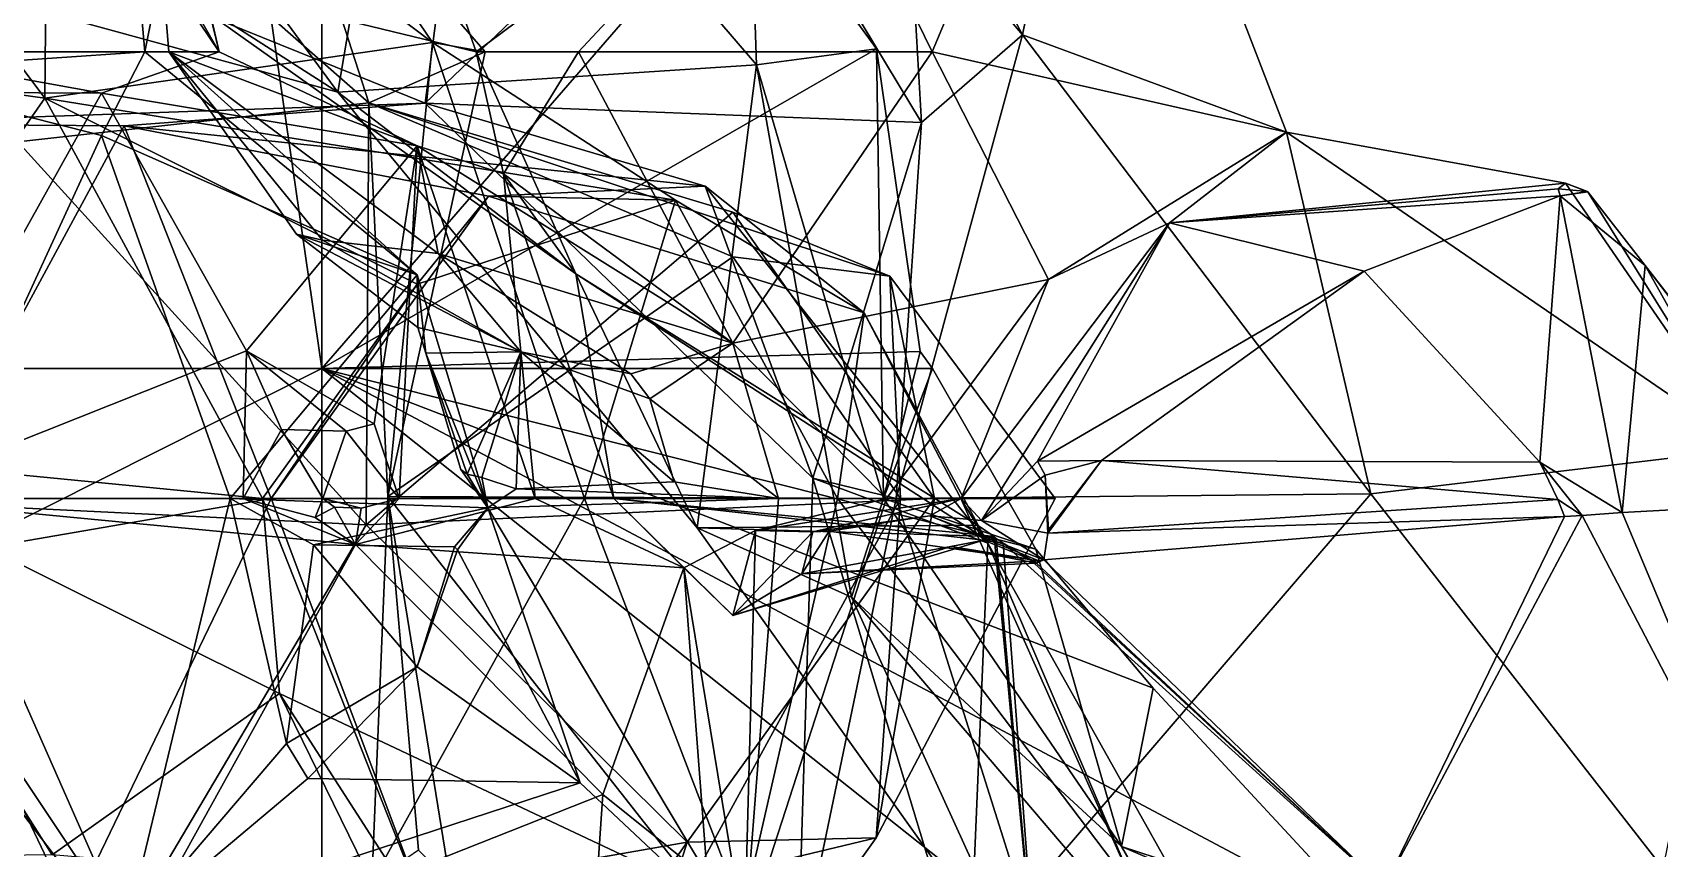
# Model space of a CAD drawing. Extents: x 290083 to 295691, y 4553739 to 4561622.
# Drawn here: x 293508.5 to 293573.4, y 4558536.6 to 4558569.1 of the extents above; entities that cross this region are included whole.
import ezdxf

# ---------------------------------------------------------------- set-up
doc = ezdxf.new("R2010")
doc.units = 0
doc.layers.add('Au_ppm_Pref_-_0_3', color=7, linetype='CONTINUOUS')

msp = doc.modelspace()

# ---------------------------------------------------------------- linework, layer by layer
at = {"layer": 'Au_ppm_Pref_-_0_3'}
for points in [[(293501.237, 4558567.576, 1899.998), (293511.354, 4558586.255, 1900.553), (293512.936, 4558568.379, 1905.708)], [(293501.237, 4558567.576, 1899.998), (293508.927, 4558572.476, 1893.681), (293511.354, 4558586.255, 1900.553)], [(293513.616, 4558571.785, 1906.523), (293512.936, 4558568.379, 1905.708), (293511.354, 4558586.255, 1900.553)], [(293515.911, 4558568.379, 1908.74), (293513.616, 4558571.785, 1906.523), (293511.562, 4558586.197, 1912.296)], [(293515.911, 4558568.379, 1908.74), (293511.562, 4558586.197, 1912.296), (293512.064, 4558584.986, 1912.463)], [(293515.911, 4558568.379, 1908.74), (293512.064, 4558584.986, 1912.463), (293508.133, 4558581.849, 1912.463)], [(293520, 4558584.946, 1931.185), (293520, 4558555.745, 1935.267), (293515.875, 4558584.189, 1930.707)], [(293537.092, 4558575.433, 1931.889), (293520, 4558555.745, 1935.267), (293520, 4558584.946, 1931.185)], [(293489.108, 4558568.116, 1929.159), (293515.875, 4558584.189, 1930.707), (293485.498, 4558555.745, 1930.377)], [(293515.875, 4558584.189, 1930.707), (293520, 4558555.745, 1935.267), (293485.498, 4558555.745, 1930.377)], [(293489.108, 4558568.116, 1929.159), (293493.478, 4558574.38, 1928.903), (293515.875, 4558584.189, 1930.707)], [(293551.095, 4558584.386, 1905.931), (293535.153, 4558584.168, 1900.897), (293547.965, 4558569.06, 1900.99)], [(293535.153, 4558584.168, 1900.897), (293543.22, 4558578.016, 1894.645), (293547.965, 4558569.06, 1900.99)], [(293539.507, 4558578.305, 1913.632), (293551.095, 4558584.386, 1905.931), (293544.358, 4558568.379, 1910.272)], [(293558.505, 4558565.177, 1906.957), (293544.358, 4558568.379, 1910.272), (293551.095, 4558584.386, 1905.931)], [(293558.505, 4558565.177, 1906.957), (293551.095, 4558584.386, 1905.931), (293547.965, 4558569.06, 1900.99)], [(293523.55, 4558583.926, 1930.82), (293511.208, 4558579.632, 1926.529), (293520.636, 4558566.768, 1924.637)], [(293520.636, 4558566.768, 1924.637), (293537.35, 4558567.853, 1929.175), (293523.55, 4558583.926, 1930.82)], [(293537.35, 4558567.853, 1929.175), (293537.092, 4558575.433, 1931.889), (293523.55, 4558583.926, 1930.82)], [(293515.911, 4558568.379, 1908.74), (293508.133, 4558581.849, 1912.463), (293502.072, 4558568.379, 1910.83)], [(293524.123, 4558566.324, 1889.385), (293526.036, 4558581.185, 1895.265), (293508.927, 4558572.476, 1893.681)], [(293524.123, 4558566.324, 1889.385), (293536.406, 4558578.048, 1891.422), (293526.036, 4558581.185, 1895.265)], [(293489.467, 4558569.232, 1872.233), (293498.609, 4558580.314, 1868.926), (293508.947, 4558566.524, 1870.364)], [(293498.609, 4558580.314, 1868.926), (293509.08, 4558580.335, 1863.997), (293508.947, 4558566.524, 1870.364)], [(293508.947, 4558566.524, 1870.364), (293509.08, 4558580.335, 1863.997), (293524.42, 4558568.751, 1865.105)], [(293518.083, 4558578.103, 1859.009), (293524.42, 4558568.751, 1865.105), (293509.08, 4558580.335, 1863.997)], [(293520.636, 4558566.768, 1924.637), (293511.208, 4558579.632, 1926.529), (293496.296, 4558573.425, 1923.857)], [(293523.807, 4558575.064, 1914.691), (293539.507, 4558578.305, 1913.632), (293526.162, 4558568.379, 1913.573)], [(293530.247, 4558568.379, 1912.463), (293526.162, 4558568.379, 1913.573), (293539.507, 4558578.305, 1913.632)], [(293530.247, 4558568.379, 1912.463), (293539.507, 4558578.305, 1913.632), (293544.358, 4558568.379, 1910.272)], [(293521.883, 4558566.349, 1853.489), (293508.389, 4558578.172, 1854.416), (293507.873, 4558564.788, 1848.076)], [(293518.083, 4558578.103, 1859.009), (293508.389, 4558578.172, 1854.416), (293521.883, 4558566.349, 1853.489)], [(293526.525, 4558568.379, 1859.009), (293524.42, 4558568.751, 1865.105), (293518.083, 4558578.103, 1859.009)], [(293526.525, 4558568.379, 1859.009), (293518.083, 4558578.103, 1859.009), (293521.883, 4558566.349, 1853.489)], [(293524.123, 4558566.324, 1889.385), (293543.934, 4558565.555, 1893.918), (293536.406, 4558578.048, 1891.422)], [(293543.934, 4558565.555, 1893.918), (293543.22, 4558578.016, 1894.645), (293536.406, 4558578.048, 1891.422)], [(293547.965, 4558569.06, 1900.99), (293543.22, 4558578.016, 1894.645), (293543.934, 4558565.555, 1893.918)], [(293523.807, 4558575.064, 1914.691), (293526.162, 4558568.379, 1913.573), (293513.247, 4558571.518, 1919.332)], [(293542.142, 4558568.497, 1932.674), (293520, 4558555.745, 1935.267), (293537.092, 4558575.433, 1931.889)], [(293537.092, 4558575.433, 1931.889), (293537.35, 4558567.853, 1929.175), (293542.142, 4558568.497, 1932.674)], [(293491.606, 4558567.772, 1919.097), (293513.247, 4558571.518, 1919.332), (293496.296, 4558573.425, 1923.857)], [(293520.636, 4558566.768, 1924.637), (293496.296, 4558573.425, 1923.857), (293513.247, 4558571.518, 1919.332)], [(293501.237, 4558567.576, 1899.998), (293497.824, 4558551.344, 1894.699), (293508.927, 4558572.476, 1893.681)], [(293508.927, 4558572.476, 1893.681), (293497.824, 4558551.344, 1894.699), (293500.637, 4558565.511, 1888.705)], [(293524.123, 4558566.324, 1889.385), (293508.927, 4558572.476, 1893.681), (293500.637, 4558565.511, 1888.705)], [(293513.898, 4558568.379, 1906.523), (293512.936, 4558568.379, 1905.708), (293513.616, 4558571.785, 1906.523)], [(293515.911, 4558568.379, 1908.74), (293513.898, 4558568.379, 1906.523), (293513.616, 4558571.785, 1906.523)], [(293498.609, 4558570.027, 1913.012), (293513.247, 4558571.518, 1919.332), (293491.606, 4558567.772, 1919.097)], [(293526.162, 4558568.379, 1913.573), (293530.145, 4558559.524, 1918.402), (293513.247, 4558571.518, 1919.332)], [(293530.145, 4558559.524, 1918.402), (293520.636, 4558566.768, 1924.637), (293513.247, 4558571.518, 1919.332)], [(293508.947, 4558566.524, 1870.364), (293499.058, 4558552.362, 1870.04), (293489.467, 4558569.232, 1872.233)], [(293534.123, 4558562.454, 1871.786), (293508.947, 4558566.524, 1870.364), (293524.42, 4558568.751, 1865.105)], [(293530.481, 4558550.561, 1866.159), (293524.42, 4558568.751, 1865.105), (293522.64, 4558550.641, 1858.583)], [(293522.64, 4558550.641, 1858.583), (293524.42, 4558568.751, 1865.105), (293526.525, 4558568.379, 1859.009)], [(293530.481, 4558550.561, 1866.159), (293534.123, 4558562.454, 1871.786), (293524.42, 4558568.751, 1865.105)], [(293547.965, 4558569.06, 1900.99), (293543.934, 4558565.555, 1893.918), (293542.919, 4558550.561, 1895.073)], [(293547.965, 4558569.06, 1900.99), (293542.919, 4558550.561, 1895.073), (293561.869, 4558550.742, 1900.496)], [(293558.505, 4558565.177, 1906.957), (293547.965, 4558569.06, 1900.99), (293561.869, 4558550.742, 1900.496)], [(293498.609, 4558566.789, 1911.933), (293511.208, 4558566.729, 1907.073), (293502.072, 4558568.379, 1910.83)], [(293512.936, 4558568.379, 1905.708), (293511.208, 4558565.042, 1905.411), (293501.237, 4558567.576, 1899.998)], [(293515.911, 4558568.379, 1908.74), (293502.072, 4558568.379, 1910.83), (293511.208, 4558566.729, 1907.073)], [(293523.807, 4558564.628, 1911.212), (293515.911, 4558568.379, 1908.74), (293511.208, 4558566.729, 1907.073)], [(293511.208, 4558565.042, 1905.411), (293512.936, 4558568.379, 1905.708), (293523.807, 4558559.475, 1903.552)], [(293513.898, 4558568.379, 1906.523), (293523.807, 4558559.475, 1903.552), (293512.936, 4558568.379, 1905.708)], [(293513.898, 4558568.379, 1906.523), (293518.987, 4558561.101, 1905.942), (293523.807, 4558559.475, 1903.552)], [(293513.898, 4558568.379, 1906.523), (293520.031, 4558560.862, 1906.523), (293518.987, 4558561.101, 1905.942)], [(293513.898, 4558568.379, 1906.523), (293524.644, 4558560.332, 1909.386), (293520.031, 4558560.862, 1906.523)], [(293523.807, 4558564.628, 1911.212), (293524.644, 4558560.332, 1909.386), (293513.898, 4558568.379, 1906.523)], [(293523.807, 4558564.628, 1911.212), (293513.898, 4558568.379, 1906.523), (293515.911, 4558568.379, 1908.74)], [(293543.884, 4558556.424, 1934.297), (293520, 4558555.745, 1935.267), (293542.142, 4558568.497, 1932.674)], [(293522.64, 4558550.641, 1858.583), (293526.525, 4558568.379, 1859.009), (293521.883, 4558566.349, 1853.489)], [(293527.25, 4558563.51, 1912.463), (293530.145, 4558559.524, 1918.402), (293526.162, 4558568.379, 1913.573)], [(293530.247, 4558568.379, 1912.463), (293527.25, 4558563.51, 1912.463), (293526.162, 4558568.379, 1913.573)], [(293530.247, 4558568.379, 1912.463), (293536.406, 4558556.76, 1910.396), (293527.25, 4558563.51, 1912.463)], [(293530.247, 4558568.379, 1912.463), (293544.358, 4558568.379, 1910.272), (293536.406, 4558556.76, 1910.396)], [(293549.005, 4558559.3, 1909.436), (293536.406, 4558556.76, 1910.396), (293544.358, 4558568.379, 1910.272)], [(293542.142, 4558568.497, 1932.674), (293537.35, 4558567.853, 1929.175), (293542.415, 4558550.561, 1933.387)], [(293542.142, 4558568.497, 1932.674), (293542.415, 4558550.561, 1933.387), (293543.884, 4558556.424, 1934.297)], [(293558.505, 4558565.177, 1906.957), (293549.005, 4558559.3, 1909.436), (293544.358, 4558568.379, 1910.272)], [(293501.237, 4558567.576, 1899.998), (293511.208, 4558565.042, 1905.411), (293504.548, 4558550.561, 1903.724)], [(293534.978, 4558549.388, 1924.435), (293537.35, 4558567.853, 1929.175), (293520.636, 4558566.768, 1924.637)], [(293541.139, 4558546.617, 1930.281), (293537.35, 4558567.853, 1929.175), (293534.978, 4558549.388, 1924.435)], [(293537.35, 4558567.853, 1929.175), (293541.139, 4558546.617, 1930.281), (293542.415, 4558550.561, 1933.387)], [(293498.609, 4558566.789, 1911.933), (293502.175, 4558550.561, 1908.205), (293511.208, 4558566.729, 1907.073)], [(293511.208, 4558566.729, 1907.073), (293502.175, 4558550.561, 1908.205), (293516.997, 4558556.444, 1907.772)], [(293523.807, 4558564.628, 1911.212), (293511.208, 4558566.729, 1907.073), (293516.997, 4558556.444, 1907.772)], [(293530.145, 4558559.524, 1918.402), (293534.978, 4558549.388, 1924.435), (293520.636, 4558566.768, 1924.637)], [(293517.639, 4558550.561, 1873.795), (293499.058, 4558552.362, 1870.04), (293508.947, 4558566.524, 1870.364)], [(293524.123, 4558566.324, 1889.385), (293500.637, 4558565.511, 1888.705), (293512.119, 4558565.428, 1883.32)], [(293521.883, 4558566.349, 1853.489), (293507.873, 4558564.788, 1848.076), (293521.769, 4558549.511, 1848.271)], [(293517.639, 4558550.561, 1873.795), (293508.947, 4558566.524, 1870.364), (293523.807, 4558559.111, 1873.737)], [(293523.807, 4558559.111, 1873.737), (293508.947, 4558566.524, 1870.364), (293534.123, 4558562.454, 1871.786)], [(293524.123, 4558566.324, 1889.385), (293512.119, 4558565.428, 1883.32), (293535.294, 4558563.024, 1881.505)], [(293521.883, 4558566.349, 1853.489), (293521.769, 4558549.511, 1848.271), (293536.406, 4558561.976, 1849.264)], [(293536.406, 4558560.198, 1856.282), (293522.64, 4558550.641, 1858.583), (293521.883, 4558566.349, 1853.489)], [(293536.406, 4558560.198, 1856.282), (293521.883, 4558566.349, 1853.489), (293542.672, 4558559.422, 1853.069)], [(293521.883, 4558566.349, 1853.489), (293536.406, 4558561.976, 1849.264), (293542.672, 4558559.422, 1853.069)], [(293524.123, 4558566.324, 1889.385), (293539.592, 4558551.376, 1888.644), (293543.934, 4558565.555, 1893.918)], [(293524.123, 4558566.324, 1889.385), (293535.294, 4558563.024, 1881.505), (293539.592, 4558551.376, 1888.644)], [(293500.637, 4558565.511, 1888.705), (293502.623, 4558547.917, 1883.161), (293512.119, 4558565.428, 1883.32)], [(293517.974, 4558550.561, 1877.385), (293512.119, 4558565.428, 1883.32), (293502.623, 4558547.917, 1883.161)], [(293517.974, 4558550.561, 1877.385), (293526.659, 4558562.619, 1877.402), (293512.119, 4558565.428, 1883.32)], [(293512.119, 4558565.428, 1883.32), (293526.659, 4558562.619, 1877.402), (293535.294, 4558563.024, 1881.505)], [(293543.934, 4558565.555, 1893.918), (293539.592, 4558551.376, 1888.644), (293542.919, 4558550.561, 1895.073)], [(293507.873, 4558564.788, 1848.076), (293498.405, 4558550.652, 1844.833), (293521.769, 4558549.511, 1848.271)], [(293516.349, 4558550.561, 1903.008), (293504.548, 4558550.561, 1903.724), (293511.208, 4558565.042, 1905.411)], [(293511.208, 4558565.042, 1905.411), (293523.807, 4558559.475, 1903.552), (293516.349, 4558550.561, 1903.008)], [(293558.505, 4558565.177, 1906.957), (293553.831, 4558561.555, 1912.463), (293549.005, 4558559.3, 1909.436)], [(293553.831, 4558561.555, 1912.463), (293558.505, 4558565.177, 1906.957), (293569.635, 4558563.141, 1912.108)], [(293558.505, 4558565.177, 1906.957), (293576.927, 4558552.544, 1906.377), (293569.635, 4558563.141, 1912.108)], [(293558.505, 4558565.177, 1906.957), (293561.869, 4558550.742, 1900.496), (293576.927, 4558552.544, 1906.377)], [(293523.807, 4558564.628, 1911.212), (293516.997, 4558556.444, 1907.772), (293522.09, 4558553.542, 1909.181)], [(293523.088, 4558550.561, 1909.445), (293523.807, 4558564.628, 1911.212), (293522.09, 4558553.542, 1909.181)], [(293528.521, 4558550.561, 1912.463), (293523.807, 4558564.628, 1911.212), (293523.088, 4558550.561, 1909.445)], [(293524.644, 4558560.332, 1909.386), (293523.807, 4558564.628, 1911.212), (293536.406, 4558556.76, 1910.396)], [(293523.807, 4558564.628, 1911.212), (293528.521, 4558550.561, 1912.463), (293527.25, 4558563.51, 1912.463)], [(293523.807, 4558564.628, 1911.212), (293527.25, 4558563.51, 1912.463), (293536.406, 4558556.76, 1910.396)], [(293527.25, 4558563.51, 1912.463), (293528.521, 4558550.561, 1912.463), (293531.662, 4558550.561, 1914.699)], [(293527.25, 4558563.51, 1912.463), (293531.662, 4558550.561, 1914.699), (293530.145, 4558559.524, 1918.402)], [(293535.294, 4558563.024, 1881.505), (293526.659, 4558562.619, 1877.402), (293541.645, 4558557.97, 1876.827)], [(293546.585, 4558548.778, 1882.424), (293539.592, 4558551.376, 1888.644), (293535.294, 4558563.024, 1881.505)], [(293535.294, 4558563.024, 1881.505), (293541.645, 4558557.97, 1876.827), (293546.585, 4558548.778, 1882.424)], [(293569.635, 4558563.141, 1912.108), (293569.34, 4558562.908, 1912.463), (293553.831, 4558561.555, 1912.463)], [(293569.34, 4558562.908, 1912.463), (293569.426, 4558562.628, 1912.798), (293553.831, 4558561.555, 1912.463)], [(293569.635, 4558563.141, 1912.108), (293570.514, 4558562.807, 1912.345), (293569.34, 4558562.908, 1912.463)], [(293570.514, 4558562.807, 1912.345), (293569.426, 4558562.628, 1912.798), (293569.34, 4558562.908, 1912.463)], [(293570.53, 4558562.795, 1912.343), (293569.426, 4558562.628, 1912.798), (293570.514, 4558562.807, 1912.345)], [(293570.53, 4558562.795, 1912.343), (293572.815, 4558559.856, 1912.376), (293569.426, 4558562.628, 1912.798)], [(293570.53, 4558562.795, 1912.343), (293570.514, 4558562.807, 1912.345), (293569.635, 4558563.141, 1912.108)], [(293570.53, 4558562.795, 1912.343), (293569.635, 4558563.141, 1912.108), (293576.927, 4558552.544, 1906.377)], [(293576.927, 4558552.544, 1906.377), (293572.815, 4558559.856, 1912.376), (293570.53, 4558562.795, 1912.343)], [(293517.974, 4558550.561, 1877.385), (293523.807, 4558559.111, 1873.737), (293526.659, 4558562.619, 1877.402)], [(293526.659, 4558562.619, 1877.402), (293523.807, 4558559.111, 1873.737), (293534.123, 4558562.454, 1871.786)], [(293526.659, 4558562.619, 1877.402), (293534.123, 4558562.454, 1871.786), (293541.645, 4558557.97, 1876.827)], [(293530.481, 4558550.561, 1866.159), (293540.585, 4558550.561, 1872.079), (293534.123, 4558562.454, 1871.786)], [(293541.645, 4558557.97, 1876.827), (293534.123, 4558562.454, 1871.786), (293540.585, 4558550.561, 1872.079)], [(293561.605, 4558559.634, 1915.487), (293553.831, 4558561.555, 1912.463), (293569.426, 4558562.628, 1912.798)], [(293561.605, 4558559.634, 1915.487), (293569.426, 4558562.628, 1912.798), (293568.618, 4558552.005, 1916.25)], [(293568.618, 4558552.005, 1916.25), (293569.426, 4558562.628, 1912.798), (293571.902, 4558550.001, 1915.639)], [(293571.902, 4558550.001, 1915.639), (293569.426, 4558562.628, 1912.798), (293572.815, 4558559.856, 1912.376)], [(293536.406, 4558561.976, 1849.264), (293521.769, 4558549.511, 1848.271), (293544.455, 4558550.561, 1849.275)], [(293542.672, 4558559.422, 1853.069), (293536.406, 4558561.976, 1849.264), (293544.455, 4558550.561, 1849.275)], [(293553.831, 4558561.555, 1912.463), (293546.323, 4558549.678, 1915.525), (293545.52, 4558550.561, 1912.463)], [(293545.52, 4558550.561, 1912.463), (293549.005, 4558559.3, 1909.436), (293553.831, 4558561.555, 1912.463)], [(293553.831, 4558561.555, 1912.463), (293548.568, 4558552.044, 1916.477), (293546.323, 4558549.678, 1915.525)], [(293553.831, 4558561.555, 1912.463), (293561.605, 4558559.634, 1915.487), (293548.568, 4558552.044, 1916.477)], [(293523.807, 4558559.475, 1903.552), (293518.987, 4558561.101, 1905.942), (293523.838, 4558557.375, 1904.267)], [(293518.987, 4558561.101, 1905.942), (293527.946, 4558556.415, 1906.523), (293523.838, 4558557.375, 1904.267)], [(293520.031, 4558560.862, 1906.523), (293527.946, 4558556.415, 1906.523), (293518.987, 4558561.101, 1905.942)], [(293520.031, 4558560.862, 1906.523), (293524.644, 4558560.332, 1909.386), (293527.946, 4558556.415, 1906.523)], [(293536.406, 4558560.198, 1856.282), (293543.096, 4558550.561, 1856.223), (293522.64, 4558550.641, 1858.583)], [(293524.644, 4558560.332, 1909.386), (293536.406, 4558556.76, 1910.396), (293532.335, 4558555.529, 1908.887)], [(293527.946, 4558556.415, 1906.523), (293524.644, 4558560.332, 1909.386), (293532.335, 4558555.529, 1908.887)], [(293536.406, 4558560.198, 1856.282), (293542.672, 4558559.422, 1853.069), (293543.096, 4558550.561, 1856.223)], [(293516.349, 4558550.561, 1903.008), (293523.807, 4558559.475, 1903.552), (293526.622, 4558550.183, 1905.07)], [(293523.838, 4558557.375, 1904.267), (293524.157, 4558556.353, 1904.427), (293523.807, 4558559.475, 1903.552)], [(293526.622, 4558550.183, 1905.07), (293523.807, 4558559.475, 1903.552), (293524.157, 4558556.353, 1904.427)], [(293546.175, 4558549.495, 1917.774), (293530.145, 4558559.524, 1918.402), (293546.241, 4558549.105, 1917.613)], [(293546.241, 4558549.105, 1917.613), (293530.145, 4558559.524, 1918.402), (293531.662, 4558550.561, 1914.699)], [(293534.978, 4558549.388, 1924.435), (293530.145, 4558559.524, 1918.402), (293546.175, 4558549.495, 1917.774)], [(293548.568, 4558552.044, 1916.477), (293561.605, 4558559.634, 1915.487), (293551.114, 4558552.073, 1917.099)], [(293551.114, 4558552.073, 1917.099), (293561.605, 4558559.634, 1915.487), (293568.618, 4558552.005, 1916.25)], [(293572.815, 4558559.856, 1912.376), (293580.028, 4558550.444, 1912.468), (293571.902, 4558550.001, 1915.639)], [(293580.023, 4558550.571, 1912.432), (293572.815, 4558559.856, 1912.376), (293576.927, 4558552.544, 1906.377)], [(293572.815, 4558559.856, 1912.376), (293580.023, 4558550.571, 1912.432), (293580.028, 4558550.444, 1912.468)], [(293517.974, 4558550.561, 1877.385), (293517.639, 4558550.561, 1873.795), (293523.807, 4558559.111, 1873.737)], [(293549.005, 4558559.3, 1909.436), (293542.539, 4558550.561, 1909.571), (293536.406, 4558556.76, 1910.396)], [(293545.52, 4558550.561, 1912.463), (293542.539, 4558550.561, 1909.571), (293549.005, 4558559.3, 1909.436)], [(293542.672, 4558559.422, 1853.069), (293549.269, 4558550.561, 1853.069), (293543.096, 4558550.561, 1856.223)], [(293549.269, 4558550.561, 1853.069), (293542.672, 4558559.422, 1853.069), (293544.455, 4558550.561, 1849.275)], [(293545.507, 4558550.561, 1876.827), (293541.645, 4558557.97, 1876.827), (293540.585, 4558550.561, 1872.079)], [(293541.645, 4558557.97, 1876.827), (293545.507, 4558550.561, 1876.827), (293546.585, 4558548.778, 1882.424)], [(293524.157, 4558556.353, 1904.427), (293523.838, 4558557.375, 1904.267), (293527.946, 4558556.415, 1906.523)], [(293516.856, 4558550.561, 1908.179), (293516.997, 4558556.444, 1907.772), (293502.175, 4558550.561, 1908.205)], [(293516.856, 4558550.561, 1908.179), (293518.39, 4558553.307, 1907.986), (293516.997, 4558556.444, 1907.772)], [(293520.974, 4558553.239, 1908.751), (293522.09, 4558553.542, 1909.181), (293516.997, 4558556.444, 1907.772)], [(293516.997, 4558556.444, 1907.772), (293518.39, 4558553.307, 1907.986), (293520.974, 4558553.239, 1908.751)], [(293544.376, 4558555.745, 1934.374), (293520, 4558555.745, 1935.267), (293543.884, 4558556.424, 1934.297)], [(293525.798, 4558551.534, 1905.261), (293524.157, 4558556.353, 1904.427), (293527.946, 4558556.415, 1906.523)], [(293526.622, 4558550.183, 1905.07), (293524.157, 4558556.353, 1904.427), (293525.551, 4558551.714, 1905.193)], [(293525.551, 4558551.714, 1905.193), (293524.157, 4558556.353, 1904.427), (293525.798, 4558551.534, 1905.261)], [(293527.946, 4558556.415, 1906.523), (293526.386, 4558551.391, 1905.584), (293525.798, 4558551.534, 1905.261)], [(293526.386, 4558551.391, 1905.584), (293527.946, 4558556.415, 1906.523), (293527.764, 4558550.95, 1905.692)], [(293527.946, 4558556.415, 1906.523), (293534.063, 4558551.221, 1906.523), (293527.764, 4558550.95, 1905.692)], [(293533.091, 4558554.532, 1908.592), (293527.946, 4558556.415, 1906.523), (293532.335, 4558555.529, 1908.887)], [(293527.946, 4558556.415, 1906.523), (293533.091, 4558554.532, 1908.592), (293534.063, 4558551.221, 1906.523)], [(293532.335, 4558555.529, 1908.887), (293536.406, 4558556.76, 1910.396), (293533.091, 4558554.532, 1908.592)], [(293533.091, 4558554.532, 1908.592), (293536.406, 4558556.76, 1910.396), (293538.226, 4558550.561, 1906.523)], [(293536.406, 4558556.76, 1910.396), (293542.539, 4558550.561, 1909.571), (293538.226, 4558550.561, 1906.523)], [(293543.884, 4558556.424, 1934.297), (293542.415, 4558550.561, 1933.387), (293544.376, 4558555.745, 1934.374)], [(293520, 4558555.745, 1935.267), (293489.385, 4558540.36, 1929.945), (293485.498, 4558555.745, 1930.377)], [(293489.385, 4558540.36, 1929.945), (293520, 4558555.745, 1935.267), (293520, 4558516.06, 1932.731)], [(293553.175, 4558542.994, 1935.223), (293562.128, 4558533.335, 1935.782), (293520, 4558555.745, 1935.267)], [(293520, 4558555.745, 1935.267), (293548.498, 4558548.536, 1934.885), (293553.175, 4558542.994, 1935.223)], [(293520, 4558555.745, 1935.267), (293544.376, 4558555.745, 1934.374), (293548.498, 4558548.536, 1934.885)], [(293562.128, 4558533.335, 1935.782), (293570, 4558516.06, 1937.079), (293520, 4558555.745, 1935.267)], [(293570, 4558516.06, 1937.079), (293520, 4558516.06, 1932.731), (293520, 4558555.745, 1935.267)], [(293544.376, 4558555.745, 1934.374), (293542.415, 4558550.561, 1933.387), (293548.498, 4558548.536, 1934.885)], [(293534.063, 4558551.221, 1906.523), (293533.091, 4558554.532, 1908.592), (293538.226, 4558550.561, 1906.523)], [(293520.036, 4558550.561, 1908.301), (293518.39, 4558553.307, 1907.986), (293516.856, 4558550.561, 1908.179)], [(293518.39, 4558553.307, 1907.986), (293520.036, 4558550.561, 1908.301), (293520.974, 4558553.239, 1908.751)], [(293523.088, 4558550.561, 1909.445), (293520.974, 4558553.239, 1908.751), (293520.036, 4558550.561, 1908.301)], [(293522.09, 4558553.542, 1909.181), (293520.974, 4558553.239, 1908.751), (293523.088, 4558550.561, 1909.445)], [(293499.058, 4558552.362, 1870.04), (293509.244, 4558536.35, 1868.759), (293487.891, 4558536.074, 1868.89)], [(293517.639, 4558550.561, 1873.795), (293518.309, 4558542.786, 1870.887), (293499.058, 4558552.362, 1870.04)], [(293499.058, 4558552.362, 1870.04), (293518.309, 4558542.786, 1870.887), (293509.244, 4558536.35, 1868.759)], [(293573.534, 4558535.801, 1901.919), (293576.927, 4558552.544, 1906.377), (293561.869, 4558550.742, 1900.496)], [(293525.798, 4558551.534, 1905.261), (293526.622, 4558550.183, 1905.07), (293525.551, 4558551.714, 1905.193)], [(293548.568, 4558552.044, 1916.477), (293548.876, 4558551.486, 1916.867), (293546.323, 4558549.678, 1915.525)], [(293548.876, 4558551.486, 1916.867), (293548.568, 4558552.044, 1916.477), (293551.114, 4558552.073, 1917.099)], [(293548.876, 4558551.486, 1916.867), (293551.114, 4558552.073, 1917.099), (293549.008, 4558549.314, 1917.602)], [(293549.008, 4558549.314, 1917.602), (293551.114, 4558552.073, 1917.099), (293548.982, 4558549.176, 1917.623)], [(293548.982, 4558549.176, 1917.623), (293551.114, 4558552.073, 1917.099), (293569.327, 4558550.52, 1916.431)], [(293551.114, 4558552.073, 1917.099), (293568.618, 4558552.005, 1916.25), (293569.327, 4558550.52, 1916.431)], [(293569.327, 4558550.52, 1916.431), (293568.618, 4558552.005, 1916.25), (293570.303, 4558549.876, 1916.264)], [(293570.303, 4558549.876, 1916.264), (293568.618, 4558552.005, 1916.25), (293571.902, 4558550.001, 1915.639)], [(293526.386, 4558551.391, 1905.584), (293526.622, 4558550.183, 1905.07), (293525.798, 4558551.534, 1905.261)], [(293526.386, 4558551.391, 1905.584), (293527.764, 4558550.95, 1905.692), (293526.622, 4558550.183, 1905.07)], [(293527.764, 4558550.95, 1905.692), (293534.063, 4558551.221, 1906.523), (293538.226, 4558550.561, 1906.523)], [(293538.99, 4558531.648, 1894.839), (293542.919, 4558550.561, 1895.073), (293539.592, 4558551.376, 1888.644)], [(293538.99, 4558531.648, 1894.839), (293539.592, 4558551.376, 1888.644), (293545.828, 4558530.829, 1887.995)], [(293545.828, 4558530.829, 1887.995), (293539.592, 4558551.376, 1888.644), (293546.585, 4558548.778, 1882.424)], [(293548.982, 4558549.176, 1917.623), (293546.323, 4558549.678, 1915.525), (293548.876, 4558551.486, 1916.867)], [(293549.008, 4558549.314, 1917.602), (293548.982, 4558549.176, 1917.623), (293548.876, 4558551.486, 1916.867)], [(293498.405, 4558550.652, 1844.833), (293492.001, 4558532.743, 1844.305), (293511.944, 4558532.886, 1846.91)], [(293521.769, 4558549.511, 1848.271), (293498.405, 4558550.652, 1844.833), (293511.944, 4558532.886, 1846.91)], [(293500.04, 4558531.383, 1912.993), (293511.518, 4558530.953, 1907.918), (293502.175, 4558550.561, 1908.205)], [(293521.343, 4558548.723, 1908.297), (293516.856, 4558550.561, 1908.179), (293502.175, 4558550.561, 1908.205)], [(293502.175, 4558550.561, 1908.205), (293511.518, 4558530.953, 1907.918), (293521.343, 4558548.723, 1908.297)], [(293508.523, 4558530.949, 1882.5), (293517.974, 4558550.561, 1877.385), (293502.623, 4558547.917, 1883.161)], [(293503.598, 4558546.127, 1900.584), (293504.548, 4558550.561, 1903.724), (293512.173, 4558533.291, 1905.032)], [(293512.173, 4558533.291, 1905.032), (293504.548, 4558550.561, 1903.724), (293516.349, 4558550.561, 1903.008)], [(293517.974, 4558550.561, 1877.385), (293508.523, 4558530.949, 1882.5), (293524.513, 4558533.155, 1876.849)], [(293518.589, 4558540.792, 1905.049), (293512.173, 4558533.291, 1905.032), (293516.349, 4558550.561, 1903.008)], [(293519.665, 4558548.717, 1903.956), (293518.589, 4558540.792, 1905.049), (293516.349, 4558550.561, 1903.008)], [(293526.622, 4558550.183, 1905.07), (293519.665, 4558548.717, 1903.956), (293516.349, 4558550.561, 1903.008)], [(293521.343, 4558548.723, 1908.297), (293519.732, 4558549.806, 1908.226), (293516.856, 4558550.561, 1908.179)], [(293520.036, 4558550.561, 1908.301), (293516.856, 4558550.561, 1908.179), (293519.732, 4558549.806, 1908.226)], [(293517.639, 4558550.561, 1873.795), (293524.513, 4558533.155, 1876.849), (293518.309, 4558542.786, 1870.887)], [(293517.639, 4558550.561, 1873.795), (293517.974, 4558550.561, 1877.385), (293524.513, 4558533.155, 1876.849)], [(293520.505, 4558550.211, 1908.196), (293520.036, 4558550.561, 1908.301), (293519.732, 4558549.806, 1908.226)], [(293520.036, 4558550.561, 1908.301), (293520.505, 4558550.211, 1908.196), (293521.567, 4558550.172, 1908.563)], [(293520.036, 4558550.561, 1908.301), (293521.567, 4558550.172, 1908.563), (293523.088, 4558550.561, 1909.445)], [(293521.343, 4558548.723, 1908.297), (293523.088, 4558550.561, 1909.445), (293521.567, 4558550.172, 1908.563)], [(293528.521, 4558550.561, 1912.463), (293523.088, 4558550.561, 1909.445), (293521.343, 4558548.723, 1908.297)], [(293534.445, 4558547.788, 1912.463), (293528.521, 4558550.561, 1912.463), (293521.343, 4558548.723, 1908.297)], [(293544.455, 4558550.561, 1849.275), (293521.769, 4558549.511, 1848.271), (293534.583, 4558536.853, 1849.359)], [(293522.001, 4558535.252, 1865.397), (293522.64, 4558550.641, 1858.583), (293523.858, 4558536.525, 1863.738)], [(293530.481, 4558550.561, 1866.159), (293522.64, 4558550.641, 1858.583), (293522.001, 4558535.252, 1865.397)], [(293530.481, 4558550.561, 1866.159), (293522.001, 4558535.252, 1865.397), (293536.81, 4558534.066, 1871.868)], [(293523.858, 4558536.525, 1863.738), (293522.64, 4558550.641, 1858.583), (293525.119, 4558535.253, 1863.503)], [(293525.119, 4558535.253, 1863.503), (293522.64, 4558550.641, 1858.583), (293534.739, 4558535.256, 1857.659)], [(293522.64, 4558550.641, 1858.583), (293543.096, 4558550.561, 1856.223), (293534.739, 4558535.256, 1857.659)], [(293526.622, 4558550.183, 1905.07), (293527.764, 4558550.95, 1905.692), (293538.226, 4558550.561, 1906.523)], [(293526.622, 4558550.183, 1905.07), (293538.226, 4558550.561, 1906.523), (293536.876, 4558533.055, 1906.489)], [(293534.445, 4558547.788, 1912.463), (293531.662, 4558550.561, 1914.699), (293528.521, 4558550.561, 1912.463)], [(293530.481, 4558550.561, 1866.159), (293536.81, 4558534.066, 1871.868), (293540.585, 4558550.561, 1872.079)], [(293546.423, 4558548.894, 1917.574), (293546.241, 4558549.105, 1917.613), (293531.662, 4558550.561, 1914.699)], [(293546.423, 4558548.894, 1917.574), (293531.662, 4558550.561, 1914.699), (293536.406, 4558545.887, 1914.02)], [(293534.445, 4558547.788, 1912.463), (293536.406, 4558545.887, 1914.02), (293531.662, 4558550.561, 1914.699)], [(293542.124, 4558537.026, 1853.069), (293544.455, 4558550.561, 1849.275), (293534.583, 4558536.853, 1849.359)], [(293534.739, 4558535.256, 1857.659), (293543.096, 4558550.561, 1856.223), (293542.124, 4558537.026, 1853.069)], [(293552.556, 4558534.76, 1876.219), (293540.585, 4558550.561, 1872.079), (293536.81, 4558534.066, 1871.868)], [(293542.539, 4558550.561, 1909.571), (293537.306, 4558549.288, 1912.463), (293536.876, 4558533.055, 1906.489)], [(293542.539, 4558550.561, 1909.571), (293536.876, 4558533.055, 1906.489), (293538.226, 4558550.561, 1906.523)], [(293545.52, 4558550.561, 1912.463), (293539.6, 4558549.228, 1913.725), (293537.306, 4558549.288, 1912.463)], [(293545.52, 4558550.561, 1912.463), (293537.306, 4558549.288, 1912.463), (293542.539, 4558550.561, 1909.571)], [(293547.968, 4558534.579, 1901.449), (293542.919, 4558550.561, 1895.073), (293538.99, 4558531.648, 1894.839)], [(293545.52, 4558550.561, 1912.463), (293544.271, 4558549.874, 1913.962), (293539.6, 4558549.228, 1913.725)], [(293545.507, 4558550.561, 1876.827), (293540.585, 4558550.561, 1872.079), (293552.556, 4558534.76, 1876.219)], [(293551.918, 4558536.675, 1933.536), (293542.415, 4558550.561, 1933.387), (293541.139, 4558546.617, 1930.281)], [(293549.269, 4558550.561, 1853.069), (293542.124, 4558537.026, 1853.069), (293543.096, 4558550.561, 1856.223)], [(293542.124, 4558537.026, 1853.069), (293549.269, 4558550.561, 1853.069), (293544.455, 4558550.561, 1849.275)], [(293542.415, 4558550.561, 1933.387), (293551.918, 4558536.675, 1933.536), (293548.498, 4558548.536, 1934.885)], [(293547.968, 4558534.579, 1901.449), (293561.869, 4558550.742, 1900.496), (293542.919, 4558550.561, 1895.073)], [(293545.52, 4558550.561, 1912.463), (293546.323, 4558549.678, 1915.525), (293544.271, 4558549.874, 1913.962)], [(293546.585, 4558548.778, 1882.424), (293545.507, 4558550.561, 1876.827), (293552.556, 4558534.76, 1876.219)], [(293573.534, 4558535.801, 1901.919), (293561.869, 4558550.742, 1900.496), (293547.968, 4558534.579, 1901.449)], [(293569.599, 4558549.847, 1916.531), (293548.982, 4558549.176, 1917.623), (293569.327, 4558550.52, 1916.431)], [(293569.327, 4558550.52, 1916.431), (293570.303, 4558549.876, 1916.264), (293569.599, 4558549.847, 1916.531)], [(293571.902, 4558550.001, 1915.639), (293580.028, 4558550.444, 1912.468), (293578.637, 4558533.914, 1913.208)], [(293526.622, 4558550.183, 1905.07), (293525.296, 4558548.632, 1905.067), (293519.665, 4558548.717, 1903.956)], [(293521.343, 4558548.723, 1908.297), (293520.505, 4558550.211, 1908.196), (293519.732, 4558549.806, 1908.226)], [(293520.505, 4558550.211, 1908.196), (293521.343, 4558548.723, 1908.297), (293521.567, 4558550.172, 1908.563)], [(293525.296, 4558548.632, 1905.067), (293526.622, 4558550.183, 1905.07), (293525.422, 4558548.514, 1905.08)], [(293530.318, 4558539.216, 1905.811), (293525.422, 4558548.514, 1905.08), (293526.622, 4558550.183, 1905.07)], [(293530.318, 4558539.216, 1905.811), (293526.622, 4558550.183, 1905.07), (293536.876, 4558533.055, 1906.489)], [(293539.6, 4558549.228, 1913.725), (293544.271, 4558549.874, 1913.962), (293540.253, 4558549.252, 1913.962)], [(293544.271, 4558549.874, 1913.962), (293548.613, 4558548.072, 1917.826), (293540.253, 4558549.252, 1913.962)], [(293544.271, 4558549.874, 1913.962), (293548.81, 4558548.112, 1917.81), (293548.613, 4558548.072, 1917.826)], [(293544.271, 4558549.874, 1913.962), (293546.323, 4558549.678, 1915.525), (293548.81, 4558548.112, 1917.81)], [(293548.982, 4558549.176, 1917.623), (293569.599, 4558549.847, 1916.531), (293548.81, 4558548.112, 1917.81)], [(293569.599, 4558549.847, 1916.531), (293562.404, 4558535.046, 1919.357), (293548.81, 4558548.112, 1917.81)], [(293569.599, 4558549.847, 1916.531), (293570.303, 4558549.876, 1916.264), (293562.404, 4558535.046, 1919.357)], [(293578.637, 4558533.914, 1913.208), (293562.404, 4558535.046, 1919.357), (293570.303, 4558549.876, 1916.264)], [(293570.303, 4558549.876, 1916.264), (293571.902, 4558550.001, 1915.639), (293578.637, 4558533.914, 1913.208)], [(293534.583, 4558536.853, 1849.359), (293521.769, 4558549.511, 1848.271), (293511.944, 4558532.886, 1846.91)], [(293537.306, 4558549.288, 1912.463), (293536.406, 4558545.887, 1914.02), (293534.445, 4558547.788, 1912.463)], [(293537.306, 4558549.288, 1912.463), (293534.445, 4558547.788, 1912.463), (293536.876, 4558533.055, 1906.489)], [(293546.839, 4558549.04, 1917.782), (293534.978, 4558549.388, 1924.435), (293546.175, 4558549.495, 1917.774)], [(293534.978, 4558549.388, 1924.435), (293546.839, 4558549.04, 1917.782), (293548.587, 4558530.298, 1924.436)], [(293548.587, 4558530.298, 1924.436), (293541.139, 4558546.617, 1930.281), (293534.978, 4558549.388, 1924.435)], [(293537.306, 4558549.288, 1912.463), (293539.6, 4558549.228, 1913.725), (293536.406, 4558545.887, 1914.02)], [(293536.406, 4558545.887, 1914.02), (293539.6, 4558549.228, 1913.725), (293539.158, 4558547.559, 1914.49)], [(293539.158, 4558547.559, 1914.49), (293539.6, 4558549.228, 1913.725), (293540.253, 4558549.252, 1913.962)], [(293540.253, 4558549.252, 1913.962), (293548.613, 4558548.072, 1917.826), (293539.158, 4558547.559, 1914.49)], [(293546.839, 4558549.04, 1917.782), (293546.175, 4558549.495, 1917.774), (293546.241, 4558549.105, 1917.613)], [(293546.241, 4558549.105, 1917.613), (293546.423, 4558548.894, 1917.574), (293546.911, 4558548.966, 1917.771)], [(293546.839, 4558549.04, 1917.782), (293546.241, 4558549.105, 1917.613), (293546.911, 4558548.966, 1917.771)], [(293546.323, 4558549.678, 1915.525), (293548.982, 4558549.176, 1917.623), (293548.81, 4558548.112, 1917.81)], [(293531.222, 4558538.758, 1907.147), (293521.343, 4558548.723, 1908.297), (293511.518, 4558530.953, 1907.918)], [(293518.589, 4558540.792, 1905.049), (293519.665, 4558548.717, 1903.956), (293523.807, 4558543.838, 1904.282)], [(293523.807, 4558543.838, 1904.282), (293519.665, 4558548.717, 1903.956), (293525.296, 4558548.632, 1905.067)], [(293534.445, 4558547.788, 1912.463), (293521.343, 4558548.723, 1908.297), (293531.222, 4558538.758, 1907.147)], [(293523.807, 4558543.838, 1904.282), (293525.296, 4558548.632, 1905.067), (293525.422, 4558548.514, 1905.08)], [(293523.807, 4558543.838, 1904.282), (293525.422, 4558548.514, 1905.08), (293530.318, 4558539.216, 1905.811)], [(293545.107, 4558548.646, 1917.019), (293546.423, 4558548.894, 1917.574), (293536.406, 4558545.887, 1914.02)], [(293539.158, 4558547.559, 1914.49), (293545.107, 4558548.646, 1917.019), (293536.406, 4558545.887, 1914.02)], [(293539.158, 4558547.559, 1914.49), (293548.53, 4558547.98, 1917.846), (293545.107, 4558548.646, 1917.019)], [(293545.107, 4558548.646, 1917.019), (293548.26, 4558548.138, 1917.832), (293546.423, 4558548.894, 1917.574)], [(293548.53, 4558547.98, 1917.846), (293548.26, 4558548.138, 1917.832), (293545.107, 4558548.646, 1917.019)], [(293545.828, 4558530.829, 1887.995), (293546.585, 4558548.778, 1882.424), (293557.894, 4558528.634, 1882.766)], [(293546.911, 4558548.966, 1917.771), (293546.423, 4558548.894, 1917.574), (293547.2, 4558548.771, 1917.776)], [(293547.2, 4558548.771, 1917.776), (293546.423, 4558548.894, 1917.574), (293548.26, 4558548.138, 1917.832)], [(293552.556, 4558534.76, 1876.219), (293557.894, 4558528.634, 1882.766), (293546.585, 4558548.778, 1882.424)], [(293546.839, 4558549.04, 1917.782), (293546.911, 4558548.966, 1917.771), (293548.587, 4558530.298, 1924.436)], [(293546.911, 4558548.966, 1917.771), (293547.2, 4558548.771, 1917.776), (293548.587, 4558530.298, 1924.436)], [(293547.2, 4558548.771, 1917.776), (293548.26, 4558548.138, 1917.832), (293562.404, 4558535.046, 1919.357)], [(293562.404, 4558535.046, 1919.357), (293548.587, 4558530.298, 1924.436), (293547.2, 4558548.771, 1917.776)], [(293548.498, 4558548.536, 1934.885), (293551.918, 4558536.675, 1933.536), (293553.175, 4558542.994, 1935.223)], [(293502.623, 4558547.917, 1883.161), (293503.817, 4558534.331, 1888.992), (293508.523, 4558530.949, 1882.5)], [(293534.445, 4558547.788, 1912.463), (293531.222, 4558538.758, 1907.147), (293535.391, 4558535.402, 1907.056)], [(293534.445, 4558547.788, 1912.463), (293535.391, 4558535.402, 1907.056), (293536.876, 4558533.055, 1906.489)], [(293548.613, 4558548.072, 1917.826), (293548.53, 4558547.98, 1917.846), (293539.158, 4558547.559, 1914.49)], [(293548.26, 4558548.138, 1917.832), (293548.53, 4558547.98, 1917.846), (293562.404, 4558535.046, 1919.357)], [(293548.53, 4558547.98, 1917.846), (293548.613, 4558548.072, 1917.826), (293548.81, 4558548.112, 1917.81)], [(293548.53, 4558547.98, 1917.846), (293548.81, 4558548.112, 1917.81), (293562.404, 4558535.046, 1919.357)], [(293548.587, 4558530.298, 1924.436), (293556.74, 4558528.323, 1931.131), (293541.139, 4558546.617, 1930.281)], [(293556.74, 4558528.323, 1931.131), (293551.918, 4558536.675, 1933.536), (293541.139, 4558546.617, 1930.281)], [(293504.375, 4558530.462, 1900.224), (293503.598, 4558546.127, 1900.584), (293512.173, 4558533.291, 1905.032)], [(293519.447, 4558539.395, 1905.166), (293518.589, 4558540.792, 1905.049), (293523.807, 4558543.838, 1904.282)], [(293530.318, 4558539.216, 1905.811), (293519.447, 4558539.395, 1905.166), (293523.807, 4558543.838, 1904.282)], [(293509.244, 4558536.35, 1868.759), (293518.309, 4558542.786, 1870.887), (293522.001, 4558535.252, 1865.397)], [(293524.513, 4558533.155, 1876.849), (293536.81, 4558534.066, 1871.868), (293518.309, 4558542.786, 1870.887)], [(293518.309, 4558542.786, 1870.887), (293536.81, 4558534.066, 1871.868), (293522.001, 4558535.252, 1865.397)], [(293551.918, 4558536.675, 1933.536), (293562.128, 4558533.335, 1935.782), (293553.175, 4558542.994, 1935.223)], [(293512.173, 4558533.291, 1905.032), (293518.589, 4558540.792, 1905.049), (293519.447, 4558539.395, 1905.166)], [(293489.385, 4558540.36, 1929.945), (293520, 4558516.06, 1932.731), (293491.574, 4558535.289, 1930.146)], [(293512.173, 4558533.291, 1905.032), (293519.447, 4558539.395, 1905.166), (293530.318, 4558539.216, 1905.811)], [(293531.222, 4558538.758, 1907.147), (293511.518, 4558530.953, 1907.918), (293530.953, 4558534.855, 1906.949)], [(293512.173, 4558533.291, 1905.032), (293530.318, 4558539.216, 1905.811), (293536.876, 4558533.055, 1906.489)], [(293531.222, 4558538.758, 1907.147), (293530.953, 4558534.855, 1906.949), (293535.391, 4558535.402, 1907.056)], [(293521.384, 4558518.117, 1849.336), (293534.583, 4558536.853, 1849.359), (293511.944, 4558532.886, 1846.91)], [(293528.77, 4558518.363, 1853.069), (293534.583, 4558536.853, 1849.359), (293521.384, 4558518.117, 1849.336)], [(293534.739, 4558535.256, 1857.659), (293542.124, 4558537.026, 1853.069), (293528.77, 4558518.363, 1853.069)], [(293528.77, 4558518.363, 1853.069), (293542.124, 4558537.026, 1853.069), (293534.583, 4558536.853, 1849.359)], [(293551.918, 4558536.675, 1933.536), (293565.93, 4558530.663, 1935.888), (293562.128, 4558533.335, 1935.782)], [(293556.74, 4558528.323, 1931.131), (293565.93, 4558530.663, 1935.888), (293551.918, 4558536.675, 1933.536)]]:
    msp.add_3dface(points, dxfattribs=at)

doc.saveas('drawing.dxf')
